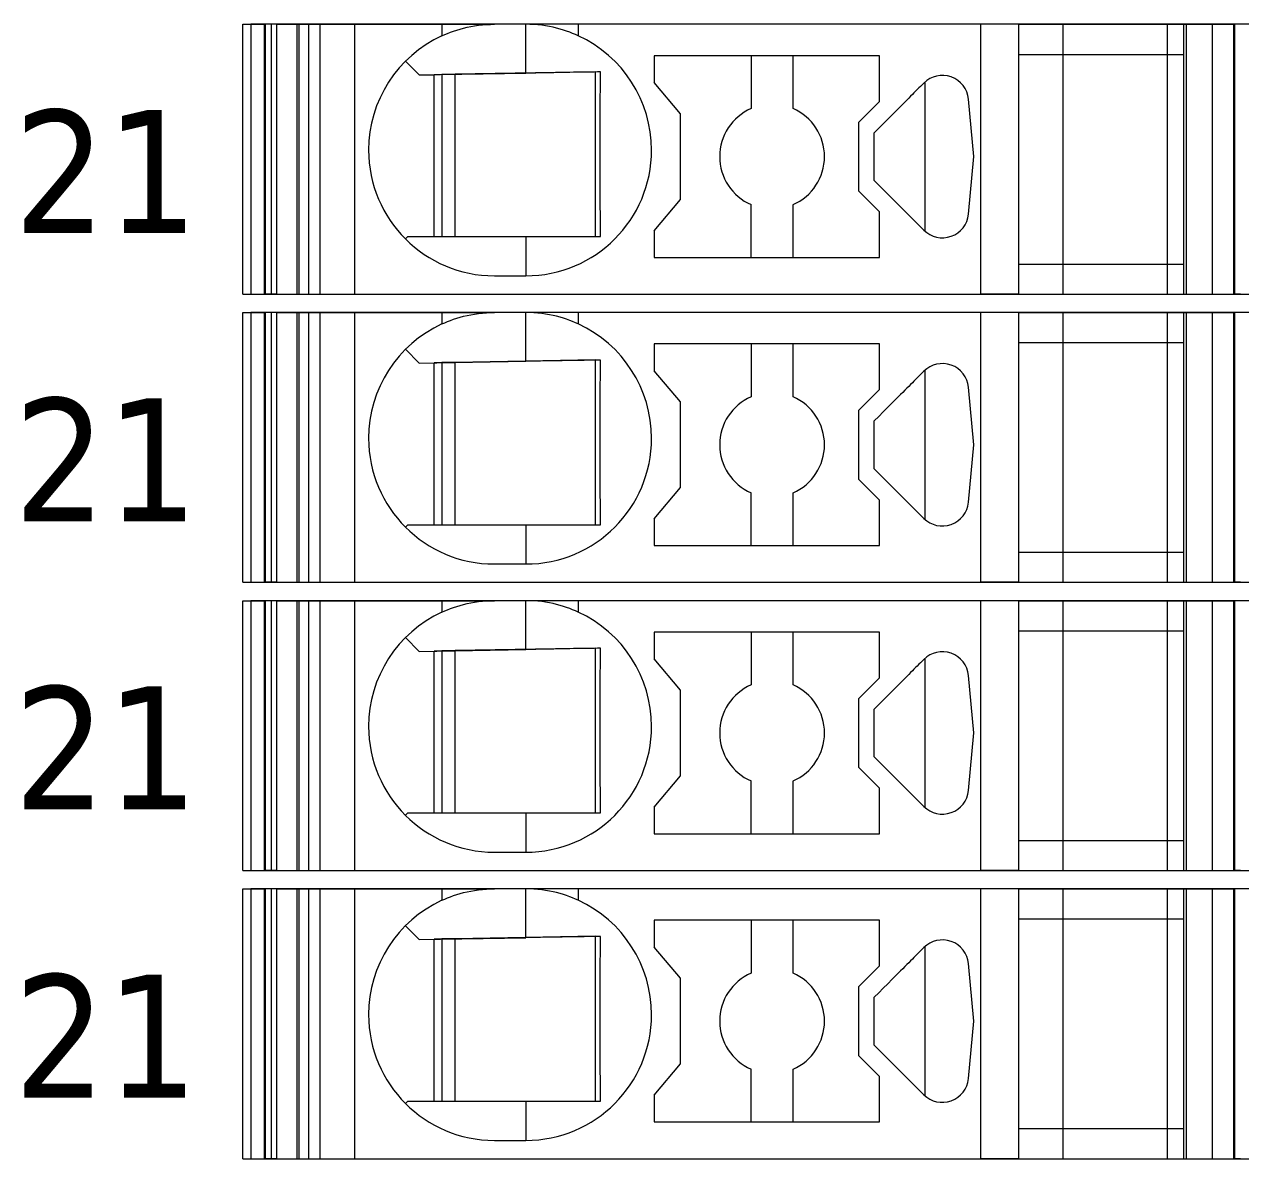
# Model space of a CAD drawing. Header units: millimetres. Extents: x 0 to 1680, y 0 to 1188.
# Drawn here: x 896.68 to 919.89, y 424.85 to 446.5 of the extents above; entities that cross this region are included whole.
import ezdxf
from ezdxf.enums import TextEntityAlignment as Align

# ---------------------------------------------------------------- set-up
doc = ezdxf.new("R2010")
doc.units = ezdxf.units.MM
for name, color, linetype, lineweight in [('EPLAN309', 5, 'Continuous', 5), ('EPLAN493', 5, 'Continuous', 5), ('MAIN-1', 7, 'Continuous', 5), ('MAIN-2', 7, 'Continuous', 5)]:
    doc.layers.add(name, color=color, linetype=linetype, lineweight=lineweight)
doc.styles.add('Tahoma', font='')
doc.styles.get('Tahoma').set_extended_font_data('Tahoma')

# ---------------------------------------------------------------- blocks, each defined once
blk = doc.blocks.new('EPLSYM_LibrarySPECIAL_Symbol12_Variant0_Placement8_32')
at = {"layer": 'EPLAN309', "lineweight": 13, "ltscale": 16}
blk.add_lwpolyline([(0, -5.15), (68.15, -5.15), (68.15, 0), (0, 0)], close=True, dxfattribs=at)
at = {"layer": 'EPLAN493', "color": 5, "style": 'Tahoma'}
blk.add_attdef('17_20450', text='', height=2.3478, dxfattribs=at).set_placement((0, -21.83478), align=Align.MIDDLE_RIGHT)
blk = doc.blocks.new('EPLSYM_LibrarySPECIAL_Symbol12_Variant0_Placement8_33')
at = {"layer": 'EPLAN309', "lineweight": 13, "ltscale": 16}
blk.add_lwpolyline([(0, -5.15), (68.15, -5.15), (68.15, 0), (0, 0)], close=True, dxfattribs=at)
at = {"layer": 'EPLAN493', "color": 5, "style": 'Tahoma'}
blk.add_attdef('17_20450', text='', height=2.3478, dxfattribs=at).set_placement((0, -21.83478), align=Align.MIDDLE_RIGHT)
blk = doc.blocks.new('EPLSYM_LibrarySPECIAL_Symbol12_Variant0_Placement8_34')
at = {"layer": 'EPLAN309', "lineweight": 13, "ltscale": 16}
blk.add_lwpolyline([(0, -5.15), (68.15, -5.15), (68.15, 0), (0, 0)], close=True, dxfattribs=at)
at = {"layer": 'EPLAN493', "color": 5, "style": 'Tahoma'}
blk.add_attdef('17_20450', text='', height=2.3478, dxfattribs=at).set_placement((0, -21.83478), align=Align.MIDDLE_RIGHT)
blk = doc.blocks.new('EPLSYM_LibrarySPECIAL_Symbol12_Variant0_Placement8_35')
at = {"layer": 'EPLAN309', "lineweight": 13, "ltscale": 16}
blk.add_lwpolyline([(0, -5.15), (68.15, -5.15), (68.15, 0), (0, 0)], close=True, dxfattribs=at)
at = {"layer": 'EPLAN493', "color": 5, "style": 'Tahoma'}
blk.add_attdef('17_20450', text='', height=2.3478, dxfattribs=at).set_placement((0, -21.83478), align=Align.MIDDLE_RIGHT)

msp = doc.modelspace()

# ---------------------------------------------------------------- linework, layer by layer
at = {"layer": 'MAIN-1'}
for p, q in [((900.85, 446.5), (901.284, 446.5)), ((900.85, 441.35), (900.85, 446.5)), ((901.393, 446.5), (901.284, 446.5)), ((901.284, 441.35), (901.284, 446.5)), ((901.501, 446.5), (901.393, 446.5)), ((901.393, 441.35), (901.393, 446.5)), ((901.501, 446.5), (904.65, 446.5)), ((901.501, 441.35), (901.501, 446.5)), ((904.65, 446.5), (905.65, 446.5)), ((904.65, 446.5), (904.65, 446.282)), ((904.997, 446.409), (905.063, 446.427)), ((905.063, 446.427), (905.131, 446.443)), ((905.131, 446.443), (905.201, 446.458)), ((905.201, 446.458), (905.272, 446.47)), ((905.272, 446.47), (905.346, 446.481)), ((905.346, 446.481), (905.421, 446.489)), ((905.421, 446.489), (905.497, 446.495)), ((905.497, 446.495), (905.573, 446.499)), ((905.573, 446.499), (905.65, 446.5)), ((906.25, 446.5), (905.65, 446.5)), ((906.327, 446.499), (906.25, 446.5)), ((907.25, 446.5), (906.25, 446.5)), ((906.25, 445.568), (906.25, 446.5)), ((906.403, 446.495), (906.327, 446.499)), ((906.479, 446.489), (906.403, 446.495)), ((906.554, 446.481), (906.479, 446.489)), ((906.628, 446.47), (906.554, 446.481)), ((906.699, 446.458), (906.628, 446.47)), ((906.769, 446.443), (906.699, 446.458)), ((906.837, 446.427), (906.769, 446.443)), ((906.903, 446.409), (906.837, 446.427)), ((914.932, 446.5), (907.25, 446.5)), ((907.25, 446.5), (907.25, 446.282)), ((915.65, 446.5), (914.932, 446.5)), ((914.932, 441.35), (914.932, 446.5)), ((915.65, 446.5), (918.8, 446.5)), ((915.65, 446.5), (915.65, 441.35)), ((918.8, 446.5), (919.35, 446.5)), ((918.8, 446.5), (918.8, 441.35)), ((919.35, 446.5), (919.784, 446.5)), ((919.35, 446.5), (919.35, 441.35)), ((919.893, 446.5), (919.784, 446.5)), ((919.784, 441.35), (919.784, 446.5)), ((904.65, 446.282), (904.702, 446.305)), ((904.702, 446.305), (904.756, 446.327)), ((904.756, 446.327), (904.813, 446.349)), ((904.813, 446.349), (904.872, 446.37)), ((904.872, 446.37), (904.933, 446.39)), ((904.933, 446.39), (904.997, 446.409)), ((906.967, 446.39), (906.903, 446.409)), ((907.028, 446.37), (906.967, 446.39)), ((907.087, 446.349), (907.028, 446.37)), ((907.144, 446.327), (907.087, 446.349)), ((907.198, 446.305), (907.144, 446.327)), ((907.25, 446.282), (907.198, 446.305)), ((903.953, 445.797), (904.217, 445.533)), ((908.7, 445.9), (908.7, 445.389)), ((913, 445.9), (908.7, 445.9)), ((910.55, 445.9), (910.55, 444.892)), ((911.35, 444.892), (911.35, 445.9)), ((913, 445.029), (913, 445.9)), ((915.65, 445.925), (918.8, 445.925)), ((904.217, 445.533), (906.25, 445.568)), ((904.5, 442.45), (904.5, 445.538)), ((904.65, 445.54), (904.65, 442.45)), ((904.9, 442.45), (904.9, 445.545)), ((906.345, 445.57), (906.25, 445.568)), ((906.438, 445.571), (906.345, 445.57)), ((906.53, 445.573), (906.438, 445.571)), ((906.618, 445.575), (906.53, 445.573)), ((906.703, 445.576), (906.618, 445.575)), ((906.786, 445.577), (906.703, 445.576)), ((906.865, 445.579), (906.786, 445.577)), ((906.943, 445.58), (906.865, 445.579)), ((907.017, 445.581), (906.943, 445.58)), ((907.09, 445.582), (907.017, 445.581)), ((907.16, 445.584), (907.09, 445.582)), ((907.229, 445.585), (907.16, 445.584)), ((907.297, 445.586), (907.229, 445.585)), ((907.363, 445.587), (907.297, 445.586)), ((907.428, 445.588), (907.363, 445.587)), ((907.491, 445.589), (907.428, 445.588)), ((907.554, 445.59), (907.491, 445.589)), ((907.615, 445.591), (907.554, 445.59)), ((907.579, 442.45), (907.579, 445.591)), ((907.676, 445.592), (907.615, 445.591)), ((907.675, 445.45), (907.676, 445.522)), ((907.676, 445.522), (907.676, 445.592)), ((907.673, 445.303), (907.674, 445.377)), ((907.673, 445.227), (907.673, 445.303)), ((907.674, 445.377), (907.675, 445.45)), ((909.2, 444.793), (908.7, 445.389)), ((913.752, 445.285), (913.721, 445.253)), ((913.784, 445.316), (913.752, 445.285)), ((913.815, 445.347), (913.784, 445.316)), ((913.846, 445.379), (913.815, 445.347)), ((913.867, 445.398), (913.867, 442.552)), ((907.67, 444.988), (907.671, 445.07)), ((907.671, 445.07), (907.672, 445.149)), ((907.672, 445.149), (907.673, 445.227)), ((913.521, 445.053), (913.483, 445.015)), ((913.558, 445.09), (913.521, 445.053)), ((913.594, 445.126), (913.558, 445.09)), ((913.627, 445.159), (913.594, 445.126)), ((913.658, 445.191), (913.627, 445.159)), ((913.69, 445.222), (913.658, 445.191)), ((913.721, 445.253), (913.69, 445.222)), ((914.802, 443.975), (914.698, 445.072)), ((907.669, 444.817), (907.67, 444.904)), ((907.669, 444.726), (907.669, 444.817)), ((907.67, 444.904), (907.67, 444.988)), ((912.6, 444.629), (913, 445.029)), ((913.323, 444.856), (913.242, 444.774)), ((913.402, 444.934), (913.323, 444.856)), ((913.443, 444.975), (913.402, 444.934)), ((913.483, 445.015), (913.443, 444.975)), ((907.668, 444.632), (907.669, 444.726)), ((907.668, 444.534), (907.668, 444.632)), ((909.2, 443.157), (909.2, 444.793)), ((912.6, 444.629), (912.6, 443.321)), ((913.072, 444.604), (912.986, 444.518)), ((913.158, 444.69), (913.072, 444.604)), ((913.242, 444.774), (913.158, 444.69)), ((907.667, 444.431), (907.668, 444.534)), ((907.667, 444.324), (907.667, 444.431)), ((912.986, 444.518), (912.9, 444.432)), ((912.9, 444.302), (912.9, 444.432)), ((907.667, 444.213), (907.667, 444.324)), ((907.667, 444.1), (907.667, 444.213)), ((912.9, 444.171), (912.9, 444.302)), ((912.9, 444.04), (912.9, 444.171)), ((907.667, 443.979), (907.667, 444.1)), ((907.667, 443.861), (907.667, 443.979)), ((912.9, 443.91), (912.9, 444.04)), ((912.9, 443.779), (912.9, 443.91)), ((914.698, 442.878), (914.802, 443.975)), ((907.667, 443.747), (907.667, 443.861)), ((907.668, 443.638), (907.667, 443.747)), ((907.668, 443.534), (907.668, 443.638)), ((912.9, 443.648), (912.9, 443.779)), ((912.9, 443.518), (912.9, 443.648)), ((907.669, 443.434), (907.668, 443.534)), ((907.669, 443.339), (907.669, 443.434)), ((912.9, 443.518), (913.846, 442.571)), ((907.67, 443.248), (907.669, 443.339)), ((907.671, 443.159), (907.67, 443.248)), ((913, 442.921), (912.6, 443.321)), ((907.672, 443.073), (907.671, 443.159)), ((907.672, 442.99), (907.672, 443.073)), ((907.673, 442.908), (907.672, 442.99)), ((908.7, 442.561), (909.2, 443.157)), ((910.55, 442.05), (910.55, 443.058)), ((911.35, 442.05), (911.35, 443.058)), ((907.674, 442.829), (907.673, 442.908)), ((907.675, 442.75), (907.674, 442.829)), ((907.676, 442.674), (907.675, 442.75)), ((913, 442.05), (913, 442.921)), ((907.676, 442.598), (907.676, 442.674)), ((907.677, 442.524), (907.676, 442.598)), ((907.678, 442.45), (907.677, 442.524)), ((908.7, 442.561), (908.7, 442.05)), ((904, 442.45), (903.953, 442.403)), ((904, 442.45), (906.25, 442.45)), ((906.25, 442.45), (906.342, 442.45)), ((906.25, 442.45), (906.25, 441.7)), ((906.342, 442.45), (906.433, 442.45)), ((906.433, 442.45), (906.523, 442.45)), ((906.523, 442.45), (906.61, 442.45)), ((906.61, 442.45), (906.695, 442.45)), ((906.695, 442.45), (906.778, 442.45)), ((906.778, 442.45), (906.858, 442.45)), ((906.858, 442.45), (906.936, 442.45)), ((906.936, 442.45), (907.011, 442.45)), ((907.011, 442.45), (907.085, 442.45)), ((907.085, 442.45), (907.157, 442.45)), ((907.157, 442.45), (907.226, 442.45)), ((907.226, 442.45), (907.295, 442.45)), ((907.295, 442.45), (907.361, 442.45)), ((907.361, 442.45), (907.427, 442.45)), ((907.427, 442.45), (907.491, 442.45)), ((907.491, 442.45), (907.555, 442.45)), ((907.555, 442.45), (907.617, 442.45)), ((907.617, 442.45), (907.678, 442.45)), ((908.7, 442.05), (913, 442.05)), ((915.65, 441.925), (918.8, 441.925)), ((905.65, 441.7), (906.25, 441.7)), ((900.85, 441.35), (901.284, 441.35)), ((901.393, 441.35), (901.284, 441.35)), ((901.501, 441.35), (901.393, 441.35)), ((901.501, 441.35), (914.932, 441.35)), ((915.65, 441.35), (914.932, 441.35)), ((915.65, 441.35), (918.8, 441.35)), ((918.8, 441.35), (919.35, 441.35)), ((919.35, 441.35), (919.784, 441.35)), ((919.893, 441.35), (919.784, 441.35)), ((900.85, 441), (901.284, 441)), ((900.85, 435.85), (900.85, 441)), ((901.393, 441), (901.284, 441)), ((901.284, 435.85), (901.284, 441)), ((901.501, 441), (901.393, 441)), ((901.393, 435.85), (901.393, 441)), ((901.501, 441), (904.65, 441)), ((901.501, 435.85), (901.501, 441)), ((904.65, 441), (905.65, 441)), ((904.65, 441), (904.65, 440.782)), ((904.813, 440.849), (904.872, 440.87)), ((904.872, 440.87), (904.933, 440.89)), ((904.933, 440.89), (904.997, 440.909)), ((904.997, 440.909), (905.063, 440.927)), ((905.063, 440.927), (905.131, 440.943)), ((905.131, 440.943), (905.201, 440.958)), ((905.201, 440.958), (905.272, 440.97)), ((905.272, 440.97), (905.346, 440.981)), ((905.346, 440.981), (905.421, 440.989)), ((905.421, 440.989), (905.497, 440.995)), ((905.497, 440.995), (905.573, 440.999)), ((905.573, 440.999), (905.65, 441)), ((906.25, 441), (905.65, 441)), ((906.327, 440.999), (906.25, 441)), ((907.25, 441), (906.25, 441)), ((906.25, 440.068), (906.25, 441)), ((906.403, 440.995), (906.327, 440.999)), ((906.479, 440.989), (906.403, 440.995)), ((906.554, 440.981), (906.479, 440.989)), ((906.628, 440.97), (906.554, 440.981)), ((906.699, 440.958), (906.628, 440.97)), ((906.769, 440.943), (906.699, 440.958)), ((906.837, 440.927), (906.769, 440.943)), ((906.903, 440.909), (906.837, 440.927)), ((906.967, 440.89), (906.903, 440.909)), ((907.028, 440.87), (906.967, 440.89)), ((907.087, 440.849), (907.028, 440.87)), ((914.932, 441), (907.25, 441)), ((907.25, 441), (907.25, 440.782)), ((915.65, 441), (914.932, 441)), ((914.932, 435.85), (914.932, 441)), ((915.65, 441), (918.8, 441)), ((915.65, 441), (915.65, 435.85)), ((918.8, 441), (919.35, 441)), ((918.8, 441), (918.8, 435.85)), ((919.35, 441), (919.784, 441)), ((919.35, 441), (919.35, 435.85)), ((919.893, 441), (919.784, 441)), ((919.784, 435.85), (919.784, 441)), ((904.65, 440.782), (904.702, 440.805)), ((904.702, 440.805), (904.756, 440.827)), ((904.756, 440.827), (904.813, 440.849)), ((907.144, 440.827), (907.087, 440.849)), ((907.198, 440.805), (907.144, 440.827)), ((907.25, 440.782), (907.198, 440.805)), ((908.7, 440.4), (908.7, 439.889)), ((913, 440.4), (908.7, 440.4)), ((910.55, 440.4), (910.55, 439.392)), ((911.35, 439.392), (911.35, 440.4)), ((913, 439.529), (913, 440.4)), ((915.65, 440.425), (918.8, 440.425)), ((903.953, 440.297), (904.217, 440.033)), ((904.217, 440.033), (906.25, 440.068)), ((904.5, 436.95), (904.5, 440.038)), ((904.65, 440.04), (904.65, 436.95)), ((904.9, 436.95), (904.9, 440.045)), ((906.345, 440.07), (906.25, 440.068)), ((906.438, 440.071), (906.345, 440.07)), ((906.53, 440.073), (906.438, 440.071)), ((906.618, 440.075), (906.53, 440.073)), ((906.703, 440.076), (906.618, 440.075)), ((906.786, 440.077), (906.703, 440.076)), ((906.865, 440.079), (906.786, 440.077)), ((906.943, 440.08), (906.865, 440.079)), ((907.017, 440.081), (906.943, 440.08)), ((907.09, 440.082), (907.017, 440.081)), ((907.16, 440.084), (907.09, 440.082)), ((907.229, 440.085), (907.16, 440.084)), ((907.297, 440.086), (907.229, 440.085)), ((907.363, 440.087), (907.297, 440.086)), ((907.428, 440.088), (907.363, 440.087)), ((907.491, 440.089), (907.428, 440.088)), ((907.554, 440.09), (907.491, 440.089)), ((907.615, 440.091), (907.554, 440.09)), ((907.579, 436.95), (907.579, 440.091)), ((907.676, 440.092), (907.615, 440.091)), ((907.674, 439.877), (907.675, 439.95)), ((907.675, 439.95), (907.676, 440.022)), ((907.676, 440.022), (907.676, 440.092)), ((907.672, 439.649), (907.673, 439.727)), ((907.673, 439.803), (907.674, 439.877)), ((907.673, 439.727), (907.673, 439.803)), ((909.2, 439.293), (908.7, 439.889)), ((913.658, 439.691), (913.627, 439.659)), ((913.69, 439.722), (913.658, 439.691)), ((913.721, 439.753), (913.69, 439.722)), ((913.752, 439.785), (913.721, 439.753)), ((913.784, 439.816), (913.752, 439.785)), ((913.815, 439.847), (913.784, 439.816)), ((913.846, 439.879), (913.815, 439.847)), ((913.867, 439.898), (913.867, 437.052)), ((907.67, 439.488), (907.671, 439.57)), ((907.67, 439.404), (907.67, 439.488)), ((907.671, 439.57), (907.672, 439.649)), ((912.6, 439.129), (913, 439.529)), ((913.443, 439.475), (913.402, 439.434)), ((913.483, 439.515), (913.443, 439.475)), ((913.521, 439.553), (913.483, 439.515)), ((913.558, 439.59), (913.521, 439.553)), ((913.594, 439.626), (913.558, 439.59)), ((913.627, 439.659), (913.594, 439.626)), ((914.802, 438.475), (914.698, 439.572)), ((907.668, 439.132), (907.669, 439.226)), ((907.669, 439.317), (907.67, 439.404)), ((907.669, 439.226), (907.669, 439.317)), ((909.2, 437.657), (909.2, 439.293)), ((913.242, 439.274), (913.158, 439.19)), ((913.323, 439.356), (913.242, 439.274)), ((913.402, 439.434), (913.323, 439.356)), ((907.667, 438.931), (907.668, 439.034)), ((907.668, 439.034), (907.668, 439.132)), ((912.6, 439.129), (912.6, 437.821)), ((912.986, 439.018), (912.9, 438.932)), ((913.072, 439.104), (912.986, 439.018)), ((913.158, 439.19), (913.072, 439.104)), ((907.667, 438.824), (907.667, 438.931)), ((907.667, 438.713), (907.667, 438.824)), ((912.9, 438.802), (912.9, 438.932)), ((912.9, 438.671), (912.9, 438.802)), ((907.667, 438.6), (907.667, 438.713)), ((907.667, 438.479), (907.667, 438.6)), ((912.9, 438.54), (912.9, 438.671)), ((912.9, 438.41), (912.9, 438.54)), ((907.667, 438.361), (907.667, 438.479)), ((907.667, 438.247), (907.667, 438.361)), ((912.9, 438.279), (912.9, 438.41)), ((914.698, 437.378), (914.802, 438.475)), ((907.668, 438.138), (907.667, 438.247)), ((907.668, 438.034), (907.668, 438.138)), ((912.9, 438.148), (912.9, 438.279)), ((912.9, 438.018), (912.9, 438.148)), ((907.669, 437.934), (907.668, 438.034)), ((907.669, 437.839), (907.669, 437.934)), ((907.67, 437.748), (907.669, 437.839)), ((912.9, 438.018), (913.846, 437.071)), ((907.671, 437.659), (907.67, 437.748)), ((907.672, 437.573), (907.671, 437.659)), ((908.7, 437.061), (909.2, 437.657)), ((913, 437.421), (912.6, 437.821)), ((907.672, 437.49), (907.672, 437.573)), ((907.673, 437.408), (907.672, 437.49)), ((907.674, 437.329), (907.673, 437.408)), ((910.55, 436.55), (910.55, 437.558)), ((911.35, 436.55), (911.35, 437.558)), ((913, 436.55), (913, 437.421)), ((907.675, 437.25), (907.674, 437.329)), ((907.676, 437.174), (907.675, 437.25)), ((907.676, 437.098), (907.676, 437.174)), ((904, 436.95), (903.953, 436.903)), ((904, 436.95), (906.25, 436.95)), ((906.25, 436.95), (906.342, 436.95)), ((906.25, 436.95), (906.25, 436.2)), ((906.342, 436.95), (906.433, 436.95)), ((906.433, 436.95), (906.523, 436.95)), ((906.523, 436.95), (906.61, 436.95)), ((906.61, 436.95), (906.695, 436.95)), ((906.695, 436.95), (906.778, 436.95)), ((906.778, 436.95), (906.858, 436.95)), ((906.858, 436.95), (906.936, 436.95)), ((906.936, 436.95), (907.011, 436.95)), ((907.011, 436.95), (907.085, 436.95)), ((907.085, 436.95), (907.157, 436.95)), ((907.157, 436.95), (907.226, 436.95)), ((907.226, 436.95), (907.295, 436.95)), ((907.295, 436.95), (907.361, 436.95)), ((907.361, 436.95), (907.427, 436.95)), ((907.427, 436.95), (907.491, 436.95)), ((907.491, 436.95), (907.555, 436.95)), ((907.555, 436.95), (907.617, 436.95)), ((907.617, 436.95), (907.678, 436.95)), ((907.677, 437.024), (907.676, 437.098)), ((907.678, 436.95), (907.677, 437.024)), ((908.7, 437.061), (908.7, 436.55)), ((908.7, 436.55), (913, 436.55)), ((915.65, 436.425), (918.8, 436.425)), ((905.65, 436.2), (906.25, 436.2)), ((900.85, 435.85), (901.284, 435.85)), ((901.393, 435.85), (901.284, 435.85)), ((901.501, 435.85), (901.393, 435.85)), ((901.501, 435.85), (914.932, 435.85)), ((915.65, 435.85), (914.932, 435.85)), ((915.65, 435.85), (918.8, 435.85)), ((918.8, 435.85), (919.35, 435.85)), ((919.35, 435.85), (919.784, 435.85)), ((919.893, 435.85), (919.784, 435.85)), ((900.85, 435.5), (901.284, 435.5)), ((900.85, 430.35), (900.85, 435.5)), ((901.393, 435.5), (901.284, 435.5)), ((901.284, 430.35), (901.284, 435.5)), ((901.501, 435.5), (901.393, 435.5)), ((901.393, 430.35), (901.393, 435.5)), ((901.501, 435.5), (904.65, 435.5)), ((901.501, 430.35), (901.501, 435.5)), ((904.65, 435.5), (905.65, 435.5)), ((904.65, 435.5), (904.65, 435.282)), ((904.65, 435.282), (904.702, 435.305)), ((904.702, 435.305), (904.756, 435.327)), ((904.756, 435.327), (904.813, 435.349)), ((904.813, 435.349), (904.872, 435.37)), ((904.872, 435.37), (904.933, 435.39)), ((904.933, 435.39), (904.997, 435.409)), ((904.997, 435.409), (905.063, 435.427)), ((905.063, 435.427), (905.131, 435.443)), ((905.131, 435.443), (905.201, 435.458)), ((905.201, 435.458), (905.272, 435.47)), ((905.272, 435.47), (905.346, 435.481)), ((905.346, 435.481), (905.421, 435.489)), ((905.421, 435.489), (905.497, 435.495)), ((905.497, 435.495), (905.573, 435.499)), ((905.573, 435.499), (905.65, 435.5)), ((906.25, 435.5), (905.65, 435.5)), ((906.327, 435.499), (906.25, 435.5)), ((907.25, 435.5), (906.25, 435.5)), ((906.25, 434.568), (906.25, 435.5)), ((906.403, 435.495), (906.327, 435.499)), ((906.479, 435.489), (906.403, 435.495)), ((906.554, 435.481), (906.479, 435.489)), ((906.628, 435.47), (906.554, 435.481)), ((906.699, 435.458), (906.628, 435.47)), ((906.769, 435.443), (906.699, 435.458)), ((906.837, 435.427), (906.769, 435.443)), ((906.903, 435.409), (906.837, 435.427)), ((906.967, 435.39), (906.903, 435.409)), ((907.028, 435.37), (906.967, 435.39)), ((907.087, 435.349), (907.028, 435.37)), ((907.144, 435.327), (907.087, 435.349)), ((907.198, 435.305), (907.144, 435.327)), ((907.25, 435.282), (907.198, 435.305)), ((914.932, 435.5), (907.25, 435.5)), ((907.25, 435.5), (907.25, 435.282)), ((915.65, 435.5), (914.932, 435.5)), ((914.932, 430.35), (914.932, 435.5)), ((915.65, 435.5), (918.8, 435.5)), ((915.65, 435.5), (915.65, 430.35)), ((918.8, 435.5), (919.35, 435.5)), ((918.8, 435.5), (918.8, 430.35)), ((919.35, 435.5), (919.784, 435.5)), ((919.35, 435.5), (919.35, 430.35)), ((919.893, 435.5), (919.784, 435.5)), ((919.784, 430.35), (919.784, 435.5)), ((908.7, 434.9), (908.7, 434.389)), ((913, 434.9), (908.7, 434.9)), ((910.55, 434.9), (910.55, 433.892)), ((911.35, 433.892), (911.35, 434.9)), ((913, 434.029), (913, 434.9)), ((915.65, 434.925), (918.8, 434.925)), ((903.953, 434.797), (904.217, 434.533)), ((907.09, 434.582), (907.017, 434.581)), ((907.16, 434.584), (907.09, 434.582)), ((907.229, 434.585), (907.16, 434.584)), ((907.297, 434.586), (907.229, 434.585)), ((907.363, 434.587), (907.297, 434.586)), ((907.428, 434.588), (907.363, 434.587)), ((907.491, 434.589), (907.428, 434.588)), ((907.554, 434.59), (907.491, 434.589)), ((907.615, 434.591), (907.554, 434.59)), ((907.579, 431.45), (907.579, 434.591)), ((907.676, 434.592), (907.615, 434.591)), ((907.676, 434.522), (907.676, 434.592)), ((904.217, 434.533), (906.25, 434.568)), ((904.5, 431.45), (904.5, 434.538)), ((904.65, 434.54), (904.65, 431.45)), ((904.9, 431.45), (904.9, 434.545)), ((906.345, 434.57), (906.25, 434.568)), ((906.438, 434.571), (906.345, 434.57)), ((906.53, 434.573), (906.438, 434.571)), ((906.618, 434.575), (906.53, 434.573)), ((906.703, 434.576), (906.618, 434.575)), ((906.786, 434.577), (906.703, 434.576)), ((906.865, 434.579), (906.786, 434.577)), ((906.943, 434.58), (906.865, 434.579)), ((907.017, 434.581), (906.943, 434.58)), ((907.673, 434.303), (907.674, 434.377)), ((907.674, 434.377), (907.675, 434.45)), ((907.675, 434.45), (907.676, 434.522)), ((909.2, 433.793), (908.7, 434.389)), ((913.846, 434.379), (913.815, 434.347)), ((913.867, 434.398), (913.867, 431.552)), ((907.671, 434.07), (907.672, 434.149)), ((907.672, 434.149), (907.673, 434.227)), ((907.673, 434.227), (907.673, 434.303)), ((913.594, 434.126), (913.558, 434.09)), ((913.627, 434.159), (913.594, 434.126)), ((913.658, 434.191), (913.627, 434.159)), ((913.69, 434.222), (913.658, 434.191)), ((913.721, 434.253), (913.69, 434.222)), ((913.752, 434.285), (913.721, 434.253)), ((913.784, 434.316), (913.752, 434.285)), ((913.815, 434.347), (913.784, 434.316)), ((907.669, 433.817), (907.67, 433.904)), ((907.67, 433.988), (907.671, 434.07)), ((907.67, 433.904), (907.67, 433.988)), ((912.6, 433.629), (913, 434.029)), ((913.402, 433.934), (913.323, 433.856)), ((913.443, 433.975), (913.402, 433.934)), ((913.483, 434.015), (913.443, 433.975)), ((913.521, 434.053), (913.483, 434.015)), ((913.558, 434.09), (913.521, 434.053)), ((914.802, 432.975), (914.698, 434.072)), ((907.668, 433.632), (907.669, 433.726)), ((907.669, 433.726), (907.669, 433.817)), ((909.2, 432.157), (909.2, 433.793)), ((913.158, 433.69), (913.072, 433.604)), ((913.242, 433.774), (913.158, 433.69)), ((913.323, 433.856), (913.242, 433.774)), ((907.667, 433.431), (907.668, 433.534)), ((907.667, 433.324), (907.667, 433.431)), ((907.668, 433.534), (907.668, 433.632)), ((912.6, 433.629), (912.6, 432.321)), ((912.986, 433.518), (912.9, 433.432)), ((912.9, 433.302), (912.9, 433.432)), ((913.072, 433.604), (912.986, 433.518)), ((907.667, 433.213), (907.667, 433.324)), ((907.667, 433.1), (907.667, 433.213)), ((912.9, 433.171), (912.9, 433.302)), ((907.667, 432.979), (907.667, 433.1)), ((907.667, 432.861), (907.667, 432.979)), ((912.9, 433.04), (912.9, 433.171)), ((912.9, 432.91), (912.9, 433.04)), ((914.698, 431.878), (914.802, 432.975)), ((907.667, 432.747), (907.667, 432.861)), ((907.668, 432.638), (907.667, 432.747)), ((912.9, 432.779), (912.9, 432.91)), ((912.9, 432.648), (912.9, 432.779)), ((907.668, 432.534), (907.668, 432.638)), ((907.669, 432.434), (907.668, 432.534)), ((912.9, 432.518), (912.9, 432.648)), ((912.9, 432.518), (913.846, 431.571)), ((907.669, 432.339), (907.669, 432.434)), ((907.67, 432.248), (907.669, 432.339)), ((913, 431.921), (912.6, 432.321)), ((907.671, 432.159), (907.67, 432.248)), ((907.672, 432.073), (907.671, 432.159)), ((907.672, 431.99), (907.672, 432.073)), ((908.7, 431.561), (909.2, 432.157)), ((910.55, 431.05), (910.55, 432.058)), ((911.35, 431.05), (911.35, 432.058)), ((907.673, 431.908), (907.672, 431.99)), ((907.674, 431.829), (907.673, 431.908)), ((907.675, 431.75), (907.674, 431.829)), ((913, 431.05), (913, 431.921)), ((907.676, 431.674), (907.675, 431.75)), ((907.676, 431.598), (907.676, 431.674)), ((907.677, 431.524), (907.676, 431.598)), ((904, 431.45), (903.953, 431.403)), ((904, 431.45), (906.25, 431.45)), ((906.25, 431.45), (906.342, 431.45)), ((906.25, 431.45), (906.25, 430.7)), ((906.342, 431.45), (906.433, 431.45)), ((906.433, 431.45), (906.523, 431.45)), ((906.523, 431.45), (906.61, 431.45)), ((906.61, 431.45), (906.695, 431.45)), ((906.695, 431.45), (906.778, 431.45)), ((906.778, 431.45), (906.858, 431.45)), ((906.858, 431.45), (906.936, 431.45)), ((906.936, 431.45), (907.011, 431.45)), ((907.011, 431.45), (907.085, 431.45)), ((907.085, 431.45), (907.157, 431.45)), ((907.157, 431.45), (907.226, 431.45)), ((907.226, 431.45), (907.295, 431.45)), ((907.295, 431.45), (907.361, 431.45)), ((907.361, 431.45), (907.427, 431.45)), ((907.427, 431.45), (907.491, 431.45)), ((907.491, 431.45), (907.555, 431.45)), ((907.555, 431.45), (907.617, 431.45)), ((907.617, 431.45), (907.678, 431.45)), ((907.678, 431.45), (907.677, 431.524)), ((908.7, 431.561), (908.7, 431.05)), ((908.7, 431.05), (913, 431.05)), ((915.65, 430.925), (918.8, 430.925)), ((905.65, 430.7), (906.25, 430.7)), ((900.85, 430.35), (901.284, 430.35)), ((901.393, 430.35), (901.284, 430.35)), ((901.501, 430.35), (901.393, 430.35)), ((901.501, 430.35), (914.932, 430.35)), ((915.65, 430.35), (914.932, 430.35)), ((915.65, 430.35), (918.8, 430.35)), ((918.8, 430.35), (919.35, 430.35)), ((919.35, 430.35), (919.784, 430.35)), ((919.893, 430.35), (919.784, 430.35)), ((900.85, 430), (901.284, 430)), ((900.85, 424.85), (900.85, 430)), ((901.393, 430), (901.284, 430)), ((901.284, 424.85), (901.284, 430)), ((901.501, 430), (901.393, 430)), ((901.393, 424.85), (901.393, 430)), ((901.501, 430), (904.65, 430)), ((901.501, 424.85), (901.501, 430)), ((904.65, 430), (905.65, 430)), ((904.65, 430), (904.65, 429.782)), ((905.063, 429.927), (905.131, 429.943)), ((905.131, 429.943), (905.201, 429.958)), ((905.201, 429.958), (905.272, 429.97)), ((905.272, 429.97), (905.346, 429.981)), ((905.346, 429.981), (905.421, 429.989)), ((905.421, 429.989), (905.497, 429.995)), ((905.497, 429.995), (905.573, 429.999)), ((905.573, 429.999), (905.65, 430)), ((906.25, 430), (905.65, 430)), ((906.327, 429.999), (906.25, 430)), ((907.25, 430), (906.25, 430)), ((906.25, 429.068), (906.25, 430)), ((906.403, 429.995), (906.327, 429.999)), ((906.479, 429.989), (906.403, 429.995)), ((906.554, 429.981), (906.479, 429.989)), ((906.628, 429.97), (906.554, 429.981)), ((906.699, 429.958), (906.628, 429.97)), ((906.769, 429.943), (906.699, 429.958)), ((906.837, 429.927), (906.769, 429.943)), ((914.932, 430), (907.25, 430)), ((907.25, 430), (907.25, 429.782)), ((915.65, 430), (914.932, 430)), ((914.932, 424.85), (914.932, 430)), ((915.65, 430), (918.8, 430)), ((915.65, 430), (915.65, 424.85)), ((918.8, 430), (919.35, 430)), ((918.8, 430), (918.8, 424.85)), ((919.35, 430), (919.784, 430)), ((919.35, 430), (919.35, 424.85)), ((919.893, 430), (919.784, 430)), ((919.784, 424.85), (919.784, 430)), ((904.65, 429.782), (904.702, 429.805)), ((904.702, 429.805), (904.756, 429.827)), ((904.756, 429.827), (904.813, 429.849)), ((904.813, 429.849), (904.872, 429.87)), ((904.872, 429.87), (904.933, 429.89)), ((904.933, 429.89), (904.997, 429.909)), ((904.997, 429.909), (905.063, 429.927)), ((906.903, 429.909), (906.837, 429.927)), ((906.967, 429.89), (906.903, 429.909)), ((907.028, 429.87), (906.967, 429.89)), ((907.087, 429.849), (907.028, 429.87)), ((907.144, 429.827), (907.087, 429.849)), ((907.198, 429.805), (907.144, 429.827)), ((907.25, 429.782), (907.198, 429.805)), ((903.953, 429.297), (904.217, 429.033)), ((908.7, 429.4), (908.7, 428.889)), ((913, 429.4), (908.7, 429.4)), ((910.55, 429.4), (910.55, 428.392)), ((911.35, 428.392), (911.35, 429.4)), ((913, 428.529), (913, 429.4)), ((915.65, 429.425), (918.8, 429.425)), ((904.217, 429.033), (906.25, 429.068)), ((904.5, 425.95), (904.5, 429.038)), ((904.65, 429.04), (904.65, 425.95)), ((904.9, 425.95), (904.9, 429.045)), ((906.345, 429.07), (906.25, 429.068)), ((906.438, 429.071), (906.345, 429.07)), ((906.53, 429.073), (906.438, 429.071)), ((906.618, 429.075), (906.53, 429.073)), ((906.703, 429.076), (906.618, 429.075)), ((906.786, 429.077), (906.703, 429.076)), ((906.865, 429.079), (906.786, 429.077)), ((906.943, 429.08), (906.865, 429.079)), ((907.017, 429.081), (906.943, 429.08)), ((907.09, 429.082), (907.017, 429.081)), ((907.16, 429.084), (907.09, 429.082)), ((907.229, 429.085), (907.16, 429.084)), ((907.297, 429.086), (907.229, 429.085)), ((907.363, 429.087), (907.297, 429.086)), ((907.428, 429.088), (907.363, 429.087)), ((907.491, 429.089), (907.428, 429.088)), ((907.554, 429.09), (907.491, 429.089)), ((907.615, 429.091), (907.554, 429.09)), ((907.579, 425.95), (907.579, 429.091)), ((907.676, 429.092), (907.615, 429.091)), ((907.675, 428.95), (907.676, 429.022)), ((907.676, 429.022), (907.676, 429.092)), ((907.673, 428.803), (907.674, 428.877)), ((907.673, 428.727), (907.673, 428.803)), ((907.674, 428.877), (907.675, 428.95)), ((909.2, 428.293), (908.7, 428.889)), ((913.752, 428.785), (913.721, 428.753)), ((913.784, 428.816), (913.752, 428.785)), ((913.815, 428.847), (913.784, 428.816)), ((913.846, 428.879), (913.815, 428.847)), ((913.867, 428.898), (913.867, 426.052)), ((907.67, 428.488), (907.671, 428.57)), ((907.671, 428.57), (907.672, 428.649)), ((907.672, 428.649), (907.673, 428.727)), ((913.521, 428.553), (913.483, 428.515)), ((913.558, 428.59), (913.521, 428.553)), ((913.594, 428.626), (913.558, 428.59)), ((913.627, 428.659), (913.594, 428.626)), ((913.658, 428.691), (913.627, 428.659)), ((913.69, 428.722), (913.658, 428.691)), ((913.721, 428.753), (913.69, 428.722)), ((914.802, 427.475), (914.698, 428.572)), ((907.669, 428.317), (907.67, 428.404)), ((907.669, 428.226), (907.669, 428.317)), ((907.67, 428.404), (907.67, 428.488)), ((912.6, 428.129), (913, 428.529)), ((913.323, 428.356), (913.242, 428.274)), ((913.402, 428.434), (913.323, 428.356)), ((913.443, 428.475), (913.402, 428.434)), ((913.483, 428.515), (913.443, 428.475)), ((907.668, 428.132), (907.669, 428.226)), ((907.668, 428.034), (907.668, 428.132)), ((909.2, 426.657), (909.2, 428.293)), ((912.6, 428.129), (912.6, 426.821)), ((913.072, 428.104), (912.986, 428.018)), ((913.158, 428.19), (913.072, 428.104)), ((913.242, 428.274), (913.158, 428.19)), ((907.667, 427.931), (907.668, 428.034)), ((907.667, 427.824), (907.667, 427.931)), ((912.986, 428.018), (912.9, 427.932)), ((912.9, 427.802), (912.9, 427.932)), ((907.667, 427.713), (907.667, 427.824)), ((907.667, 427.6), (907.667, 427.713)), ((912.9, 427.671), (912.9, 427.802)), ((912.9, 427.54), (912.9, 427.671)), ((907.667, 427.479), (907.667, 427.6)), ((907.667, 427.361), (907.667, 427.479)), ((912.9, 427.41), (912.9, 427.54)), ((912.9, 427.279), (912.9, 427.41)), ((914.698, 426.378), (914.802, 427.475)), ((907.667, 427.247), (907.667, 427.361)), ((907.668, 427.138), (907.667, 427.247)), ((912.9, 427.148), (912.9, 427.279)), ((907.668, 427.034), (907.668, 427.138)), ((907.669, 426.934), (907.668, 427.034)), ((907.669, 426.839), (907.669, 426.934)), ((912.9, 427.018), (912.9, 427.148)), ((912.9, 427.018), (913.846, 426.071)), ((907.67, 426.748), (907.669, 426.839)), ((907.671, 426.659), (907.67, 426.748)), ((913, 426.421), (912.6, 426.821)), ((907.672, 426.573), (907.671, 426.659)), ((907.672, 426.49), (907.672, 426.573)), ((907.673, 426.408), (907.672, 426.49)), ((908.7, 426.061), (909.2, 426.657)), ((910.55, 425.55), (910.55, 426.558)), ((911.35, 425.55), (911.35, 426.558)), ((907.674, 426.329), (907.673, 426.408)), ((907.675, 426.25), (907.674, 426.329)), ((907.676, 426.174), (907.675, 426.25)), ((913, 425.55), (913, 426.421)), ((907.676, 426.098), (907.676, 426.174)), ((907.677, 426.024), (907.676, 426.098)), ((907.678, 425.95), (907.677, 426.024)), ((908.7, 426.061), (908.7, 425.55)), ((904, 425.95), (903.953, 425.903)), ((904, 425.95), (906.25, 425.95)), ((906.25, 425.95), (906.342, 425.95)), ((906.25, 425.95), (906.25, 425.2)), ((906.342, 425.95), (906.433, 425.95)), ((906.433, 425.95), (906.523, 425.95)), ((906.523, 425.95), (906.61, 425.95)), ((906.61, 425.95), (906.695, 425.95)), ((906.695, 425.95), (906.778, 425.95)), ((906.778, 425.95), (906.858, 425.95)), ((906.858, 425.95), (906.936, 425.95)), ((906.936, 425.95), (907.011, 425.95)), ((907.011, 425.95), (907.085, 425.95)), ((907.085, 425.95), (907.157, 425.95)), ((907.157, 425.95), (907.226, 425.95)), ((907.226, 425.95), (907.295, 425.95)), ((907.295, 425.95), (907.361, 425.95)), ((907.361, 425.95), (907.427, 425.95)), ((907.427, 425.95), (907.491, 425.95)), ((907.491, 425.95), (907.555, 425.95)), ((907.555, 425.95), (907.617, 425.95)), ((907.617, 425.95), (907.678, 425.95)), ((908.7, 425.55), (913, 425.55)), ((915.65, 425.425), (918.8, 425.425)), ((905.65, 425.2), (906.25, 425.2)), ((900.85, 424.85), (901.284, 424.85)), ((901.393, 424.85), (901.284, 424.85)), ((901.501, 424.85), (901.393, 424.85)), ((901.501, 424.85), (914.932, 424.85)), ((915.65, 424.85), (914.932, 424.85)), ((915.65, 424.85), (918.8, 424.85)), ((918.8, 424.85), (919.35, 424.85)), ((919.35, 424.85), (919.784, 424.85)), ((919.893, 424.85), (919.784, 424.85))]:
    msp.add_line(p, q, dxfattribs=at)
for centre, radius, start, end in [((905.65, 444.1), 2.4, 114.6244, 180), ((906.25, 444.1), 2.4, 0, 65.3756), ((914.2, 445.025), 0.5, 5.4404, 135), ((910.95, 443.975), 1, 113.5782, 180), ((910.95, 443.975), 1, 0, 66.4218), ((905.65, 444.1), 2.4, 180, 270), ((906.25, 444.1), 2.4, 270, 0), ((910.95, 443.975), 1, 180, 246.4218), ((910.95, 443.975), 1, 293.5782, 0), ((914.2, 442.925), 0.5, 225, 354.5596), ((905.65, 438.6), 2.4, 114.6244, 180), ((906.25, 438.6), 2.4, 0, 65.3756), ((914.2, 439.525), 0.5, 5.4404, 135), ((910.95, 438.475), 1, 113.5782, 180), ((910.95, 438.475), 1, 0, 66.4218), ((905.65, 438.6), 2.4, 180, 270), ((906.25, 438.6), 2.4, 270, 0), ((910.95, 438.475), 1, 180, 246.4218), ((910.95, 438.475), 1, 293.5782, 0), ((914.2, 437.425), 0.5, 225, 354.5596), ((905.65, 433.1), 2.4, 114.6244, 180), ((906.25, 433.1), 2.4, 0, 65.3756), ((914.2, 434.025), 0.5, 5.4404, 135), ((910.95, 432.975), 1, 113.5782, 180), ((910.95, 432.975), 1, 0, 66.4218), ((905.65, 433.1), 2.4, 180, 270), ((906.25, 433.1), 2.4, 270, 0), ((910.95, 432.975), 1, 180, 246.4218), ((910.95, 432.975), 1, 293.5782, 0), ((914.2, 431.925), 0.5, 225, 354.5596), ((905.65, 427.6), 2.4, 114.6244, 180), ((906.25, 427.6), 2.4, 0, 65.3756), ((914.2, 428.525), 0.5, 5.4404, 135), ((910.95, 427.475), 1, 113.5782, 180), ((910.95, 427.475), 1, 0, 66.4218), ((905.65, 427.6), 2.4, 180, 270), ((906.25, 427.6), 2.4, 270, 0), ((910.95, 427.475), 1, 180, 246.4218), ((910.95, 427.475), 1, 293.5782, 0), ((914.2, 426.425), 0.5, 225, 354.5596)]:
    msp.add_arc(centre, radius, start, end, dxfattribs=at)
at = {"layer": 'MAIN-2'}
for p, q in [((901.256, 446.5), (901.256, 441.35)), ((901.889, 441.35), (901.889, 446.5)), ((901.917, 446.5), (901.917, 441.35)), ((902.102, 446.5), (902.102, 441.35)), ((902.32, 446.5), (902.32, 441.35)), ((902.981, 446.5), (902.981, 441.35)), ((916.506, 441.35), (916.506, 446.5)), ((918.491, 446.5), (918.491, 441.35)), ((918.85, 446.5), (918.85, 441.35)), ((919.756, 446.5), (919.756, 441.35)), ((904.217, 445.533), (904.5, 445.538)), ((904.65, 445.542), (904.5, 445.539)), ((904.5, 445.539), (904.5, 445.538)), ((904.5, 445.538), (904.5, 445.538)), ((904.9, 445.548), (904.65, 445.543)), ((904.65, 445.542), (904.65, 445.543)), ((904.65, 445.542), (904.65, 445.54)), ((904.9, 445.553), (907.579, 445.6)), ((904.9, 445.548), (904.9, 445.553)), ((904.9, 445.545), (904.9, 445.548)), ((907.579, 445.6), (907.676, 445.592)), ((907.579, 445.591), (907.579, 445.6)), ((904.65, 442.45), (904.65, 442.45)), ((904.9, 442.45), (904.9, 442.45)), ((901.256, 441), (901.256, 435.85)), ((901.889, 435.85), (901.889, 441)), ((901.917, 441), (901.917, 435.85)), ((902.102, 441), (902.102, 435.85)), ((902.32, 441), (902.32, 435.85)), ((902.981, 441), (902.981, 435.85)), ((916.506, 435.85), (916.506, 441)), ((918.491, 441), (918.491, 435.85)), ((918.85, 441), (918.85, 435.85)), ((919.756, 441), (919.756, 435.85)), ((904.217, 440.033), (904.5, 440.038)), ((904.65, 440.042), (904.5, 440.039)), ((904.5, 440.039), (904.5, 440.038)), ((904.5, 440.038), (904.5, 440.038)), ((904.9, 440.048), (904.65, 440.043)), ((904.65, 440.042), (904.65, 440.043)), ((904.65, 440.042), (904.65, 440.04)), ((904.9, 440.053), (907.579, 440.1)), ((904.9, 440.048), (904.9, 440.053)), ((904.9, 440.045), (904.9, 440.048)), ((907.579, 440.1), (907.676, 440.092)), ((907.579, 440.091), (907.579, 440.1)), ((904.65, 436.95), (904.65, 436.95)), ((904.9, 436.95), (904.9, 436.95)), ((901.256, 435.5), (901.256, 430.35)), ((901.889, 430.35), (901.889, 435.5)), ((901.917, 435.5), (901.917, 430.35)), ((902.102, 435.5), (902.102, 430.35)), ((902.32, 435.5), (902.32, 430.35)), ((902.981, 435.5), (902.981, 430.35)), ((916.506, 430.35), (916.506, 435.5)), ((918.491, 435.5), (918.491, 430.35)), ((918.85, 435.5), (918.85, 430.35)), ((919.756, 435.5), (919.756, 430.35)), ((904.9, 434.553), (907.579, 434.6)), ((907.579, 434.6), (907.676, 434.592)), ((907.579, 434.591), (907.579, 434.6)), ((904.217, 434.533), (904.5, 434.538)), ((904.65, 434.542), (904.5, 434.539)), ((904.5, 434.539), (904.5, 434.538)), ((904.5, 434.538), (904.5, 434.538)), ((904.9, 434.548), (904.65, 434.543)), ((904.65, 434.542), (904.65, 434.543)), ((904.65, 434.542), (904.65, 434.54)), ((904.9, 434.548), (904.9, 434.553)), ((904.9, 434.545), (904.9, 434.548)), ((904.65, 431.45), (904.65, 431.45)), ((904.9, 431.45), (904.9, 431.45)), ((901.256, 430), (901.256, 424.85)), ((901.889, 424.85), (901.889, 430)), ((901.917, 430), (901.917, 424.85)), ((902.102, 430), (902.102, 424.85)), ((902.32, 430), (902.32, 424.85)), ((902.981, 430), (902.981, 424.85)), ((916.506, 424.85), (916.506, 430)), ((918.491, 430), (918.491, 424.85)), ((918.85, 430), (918.85, 424.85)), ((919.756, 430), (919.756, 424.85)), ((904.217, 429.033), (904.5, 429.038)), ((904.65, 429.042), (904.5, 429.039)), ((904.5, 429.039), (904.5, 429.038)), ((904.5, 429.038), (904.5, 429.038)), ((904.9, 429.048), (904.65, 429.043)), ((904.65, 429.042), (904.65, 429.043)), ((904.65, 429.042), (904.65, 429.04)), ((904.9, 429.053), (907.579, 429.1)), ((904.9, 429.048), (904.9, 429.053)), ((904.9, 429.045), (904.9, 429.048)), ((907.579, 429.1), (907.676, 429.092)), ((907.579, 429.091), (907.579, 429.1)), ((904.65, 425.95), (904.65, 425.95)), ((904.9, 425.95), (904.9, 425.95))]:
    msp.add_line(p, q, dxfattribs=at)

# ---------------------------------------------------------------- block references
ref = msp.add_blockref('EPLSYM_LibrarySPECIAL_Symbol12_Variant0_Placement8_32', (901, 446.5))
ref.add_attrib('17_20450', '21', dxfattribs={"layer": 'EPLAN493', "color": 5, "height": 2.3478, "style": 'Tahoma'}).set_placement((900, 443.69), align=Align.MIDDLE_RIGHT)
ref = msp.add_blockref('EPLSYM_LibrarySPECIAL_Symbol12_Variant0_Placement8_33', (901, 441))
ref.add_attrib('17_20450', '21', dxfattribs={"layer": 'EPLAN493', "color": 5, "height": 2.3478, "style": 'Tahoma'}).set_placement((900, 438.19), align=Align.MIDDLE_RIGHT)
ref = msp.add_blockref('EPLSYM_LibrarySPECIAL_Symbol12_Variant0_Placement8_34', (901, 435.5))
ref.add_attrib('17_20450', '21', dxfattribs={"layer": 'EPLAN493', "color": 5, "height": 2.3478, "style": 'Tahoma'}).set_placement((900, 432.69), align=Align.MIDDLE_RIGHT)
ref = msp.add_blockref('EPLSYM_LibrarySPECIAL_Symbol12_Variant0_Placement8_35', (901, 430))
ref.add_attrib('17_20450', '21', dxfattribs={"layer": 'EPLAN493', "color": 5, "height": 2.3478, "style": 'Tahoma'}).set_placement((900, 427.19), align=Align.MIDDLE_RIGHT)

doc.saveas('drawing.dxf')
